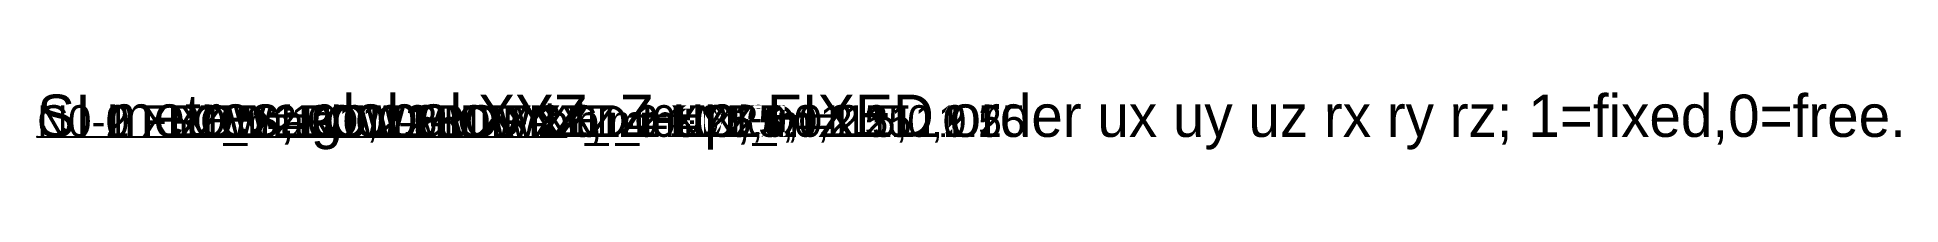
# Model space of a CAD drawing. Header units: metres. Extents: x 0 to 8.8, y -0.06 to 0.21.
import ezdxf

# ---------------------------------------------------------------- set-up
doc = ezdxf.new("R2010")
doc.units = ezdxf.units.M

msp = doc.modelspace()

# ---------------------------------------------------------------- linework, layer by layer
at = {"layer": 'NODE'}
for p in [(0, 0), (0, 0, 1.25), (0, 0, 2.5), (1.25, 0), (1.25, 0, 1.25), (1.25, 0, 2.5), (2.5, 0), (2.5, 0, 1.25), (2.5, 0, 2.5)]:
    msp.add_point(p, dxfattribs=at)
at = {"layer": 'STRUCT'}
for p, q in [((0, 0), (0, 0, 1.25)), ((0, 0, 1.25), (0, 0, 2.5)), ((0, 0), (1.25, 0)), ((0, 0, 1.25), (1.25, 0, 1.25)), ((0, 0, 2.5), (1.25, 0, 2.5)), ((1.25, 0), (2.5, 0)), ((1.25, 0, 1.25), (2.5, 0, 1.25)), ((1.25, 0, 2.5), (2.5, 0, 2.5)), ((2.5, 0), (2.5, 0, 1.25)), ((2.5, 0, 1.25), (2.5, 0, 2.5))]:
    msp.add_line(p, q, dxfattribs=at)

# ---------------------------------------------------------------- texts
at = {"layer": 'DRAWING_NOTE'}
msp.add_text('SI metres; global XYZ, Z-up; FIXED order ux uy uz rx ry rz; 1=fixed,0=free.', height=0.2, dxfattribs=at).set_placement((0, 0, 5.5))
at = {"layer": 'MEMBER_ID'}
for s, p in [('C0-1', (0, 0, 0.625)), ('C0-2', (0, 0, 1.875)), ('LOW-a', (0.625, 0)), ('ROW1-a', (0.625, 0, 1.25)), ('ROW2-a', (0.625, 0, 2.5)), ('LOW-b', (1.875, 0)), ('ROW1-b', (1.875, 0, 1.25)), ('ROW2-b', (1.875, 0, 2.5)), ('C1-1', (2.5, 0, 0.625)), ('C1-2', (2.5, 0, 1.875))]:
    msp.add_text(s, height=0.15, dxfattribs=at).set_placement(p)
at = {"layer": 'NODE_COORD'}
for s, p in [('N0-0 XYZ_m=0,0,0', (0, 0)), ('N0-1 XYZ_m=0,0,1.25', (0, 0, 1.25)), ('N0-2 XYZ_m=0,0,2.5', (0, 0, 2.5)), ('LOW-MID XYZ_m=1.25,0,0', (1.25, 0)), ('ROW1-MID XYZ_m=1.25,0,1.25', (1.25, 0, 1.25)), ('ROW2-MID XYZ_m=1.25,0,2.5', (1.25, 0, 2.5)), ('N1-0 XYZ_m=2.5,0,0', (2.5, 0)), ('N1-1 XYZ_m=2.5,0,1.25', (2.5, 0, 1.25)), ('N1-2 XYZ_m=2.5,0,2.5', (2.5, 0, 2.5))]:
    msp.add_text(s, height=0.15, dxfattribs=at).set_placement(p)
at = {"layer": 'NODE_ID'}
for s, p in [('N0-0', (0, 0)), ('N0-1', (0, 0, 1.25)), ('N0-2', (0, 0, 2.5)), ('LOW-MID', (1.25, 0)), ('ROW1-MID', (1.25, 0, 1.25)), ('ROW2-MID', (1.25, 0, 2.5)), ('N1-0', (2.5, 0)), ('N1-2', (2.5, 0, 2.5)), ('N1-1', (2.5, 0, 1.25))]:
    msp.add_text(s, height=0.15, dxfattribs=at).set_placement(p)
at = {"layer": 'RESTRAINT'}
for s, p in [('N0-0 FIXED=111111', (0, 0)), ('N0-1 FIXED=010101', (0, 0, 1.25)), ('N0-2 FIXED=010101', (0, 0, 2.5)), ('LOW-MID FIXED=010101', (1.25, 0)), ('ROW1-MID FIXED=010101', (1.25, 0, 1.25)), ('ROW2-MID FIXED=010101', (1.25, 0, 2.5)), ('N1-0 FIXED=111111', (2.5, 0)), ('N1-1 FIXED=010101', (2.5, 0, 1.25)), ('N1-2 FIXED=010101', (2.5, 0, 2.5))]:
    msp.add_text(s, height=0.15, dxfattribs=at).set_placement(p)

doc.saveas('drawing.dxf')
